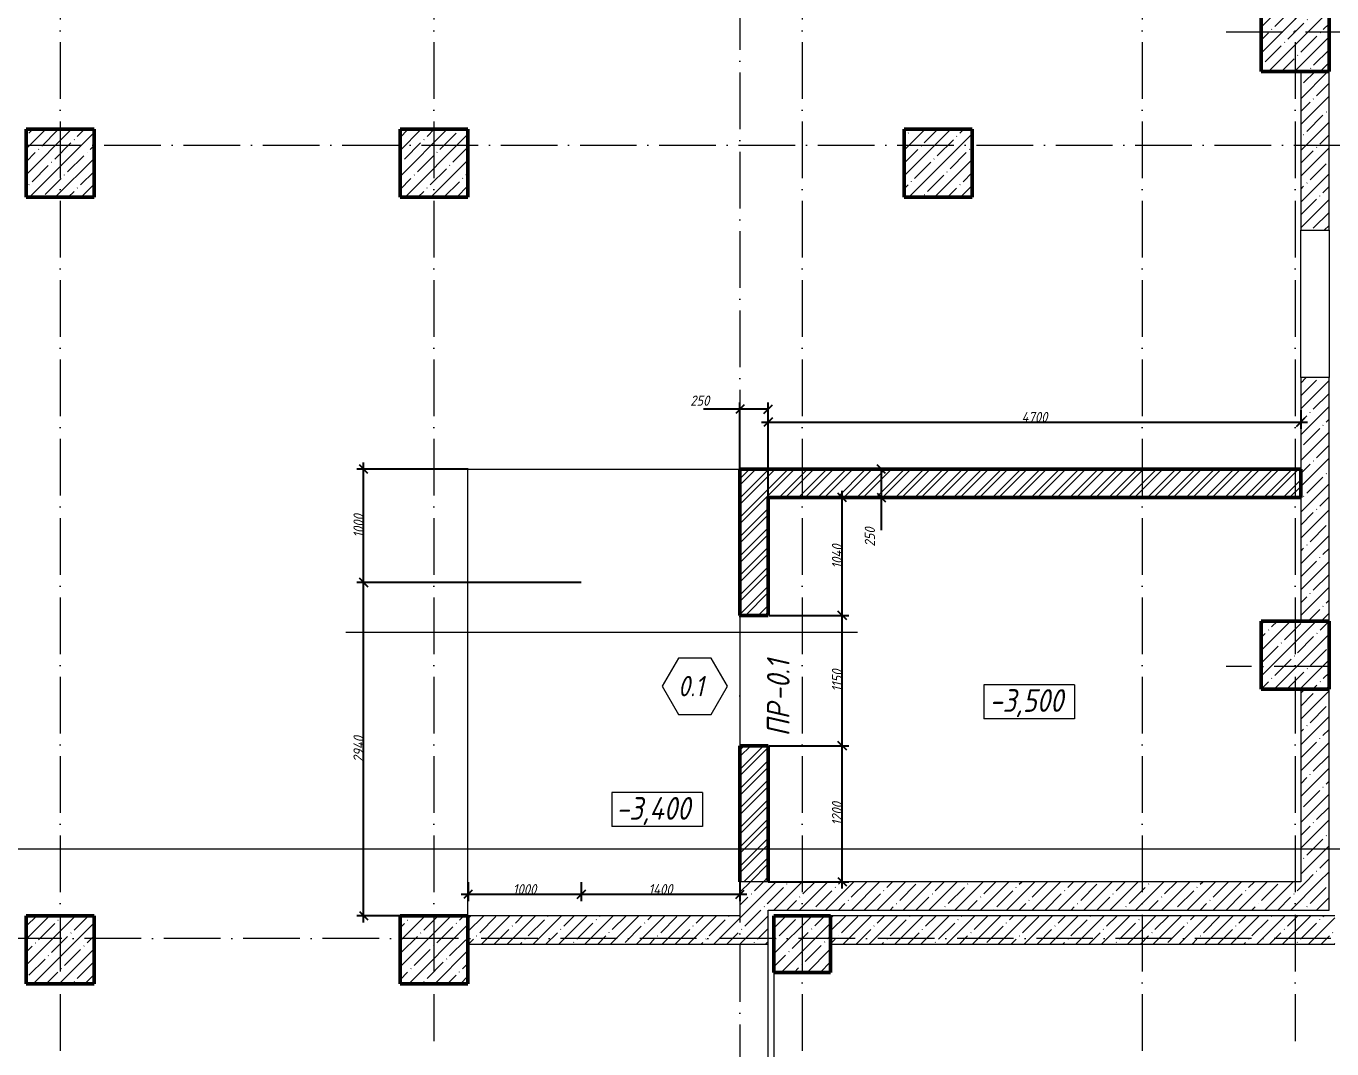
# Model space of a CAD drawing. Header units: millimetres. Extents: x -12989 to 629078, y -109036 to 555275.
# Drawn here: x 552289 to 563814, y 494734 to 503759 of the extents above; entities that cross this region are included whole.
import ezdxf

# ---------------------------------------------------------------- set-up
doc = ezdxf.new("R2010")
doc.units = ezdxf.units.MM
doc.linetypes.add('50_200_ШТРИХ_1Т_ш5_п1_п1_', pattern=[700, 500, -100, 0, -100])
for name, color, linetype, lineweight in [('A-____-____-DIMS', 7, 'Continuous', 9), ('A-DETL-GENF-OTLN-2', 7, 'Continuous', 5), ('A-DOOR-____-IDEN', 7, 'Continuous', 9), ('A-FLOR-____-OTLN', 7, 'Continuous', 9), ('A-GENM-____-IDEN', 7, 'Continuous', 9), ('A-GENM-____-OTLN', 7, 'Continuous', 9), ('A-WALL-____-MCUT-1', 7, 'Continuous', 9), ('A-WALL-____-MCUT-2', 7, 'Continuous', 50), ('A-WALL-____-OTLN', 7, 'Continuous', 9), ('A-WALL-____-PATT-1', 7, 'Continuous', 9), ('G-____-____-DIMS', 7, 'Continuous', 9), ('S-COLS-____-MCUT', 7, 'Continuous', 50), ('S-COLS-____-OTLN', 7, 'Continuous', 9), ('S-GRID-____-OTLN-1', 7, '50_200_ШТРИХ_1Т_ш5_п1_п1_', 9)]:
    doc.layers.add(name, color=color, linetype=linetype, lineweight=lineweight)
for name, color, linetype, lineweight, true_color in [('A-DETL-GENF-OTLN-3', 9, 'Continuous', 9, 0x808080), ('A-WALL-____-PATT-2', 7, 'Continuous', 9, 0x787878), ('G-____-____-SYMB-1', 9, 'Continuous', 9, 0x808080)]:
    doc.layers.add(name, color=color, linetype=linetype, lineweight=lineweight, true_color=true_color)
doc.styles.add('ISOCPEUR_I_2', font='isocpeui.ttf', dxfattribs={"width": 0.85, "height": 2.3})
doc.styles.add('ISOCPEUR_I_4', font='isocpeui.ttf', dxfattribs={"width": 0.85, "height": 2})
doc.styles.add('ISOCPEUR_I_7', font='isocpeui.ttf', dxfattribs={"width": 0.9, "height": 90})
doc.dimstyles.new('ISO-1_8_0_9К_СРЕДНИЙ_Кладочные', dxfattribs={"dimscale": 304.8, "dimtxt": 89.638306, "dimasz": 0.246063, "dimexe": 0.19685, "dimexo": 0, "dimgap": 0, "dimtad": 1, "dimdec": 3, "dimrnd": 0.001, "dimdsep": 46, "dimtxsty": 'ISOCPEUR_I_7', "dimblk1": 'OBLIQUE', "dimblk2": 'OBLIQUE', "dimsah": 1, "dimcen": 0.09, "dimdle": 0.19685, "dimazin": 0, "dimtfac": 1, "dimtdec": 4, "dimtix": 1, "dimtmove": 2, "dimatfit": 3, "dimfxl": 1, "dimtvp": 1, "dimtolj": 1, "dimtzin": 0, "dimarcsym": 2})
doc.dimstyles.new('ISO-1_8_0_9К_СРЕДНИЙ_Кладочные_1', dxfattribs={"dimscale": 304.8, "dimtxt": 89.638306, "dimasz": 0.246063, "dimexe": 0.19685, "dimexo": 0, "dimgap": 0, "dimtad": 1, "dimdec": 3, "dimrnd": 0.001, "dimdsep": 46, "dimtxsty": 'ISOCPEUR_I_7', "dimblk1": 'OBLIQUE', "dimblk2": 'OBLIQUE', "dimsah": 1, "dimcen": 0.09, "dimdle": 0.19685, "dimazin": 0, "dimtfac": 1, "dimtdec": 4, "dimtix": 1, "dimtmove": 0, "dimatfit": 3, "dimfxl": 1, "dimtvp": 1, "dimtolj": 1, "dimtzin": 0, "dimarcsym": 2})
pattern_1 = [(45, (513638.8, 428127.92), (-114.04925, 114.04925), []), (45, (513752.85, 428127.92), (-114.04925, 114.04925), [201.612, -40.322, 3.353, -36.97])]
pattern_2 = [(45, (513638.8, 428127.92), (-85.53659, 85.53659), []), (45, (513695.83, 428127.92), (-85.53659, 85.53659), [])]

# ---------------------------------------------------------------- blocks, each defined once
blk = doc.blocks.new('BSC_Колонна _Прямоугольная - 600х600-V77-АР1_Кладочный план подвала в осях 1-64_Ю-ЯЯ')
at = {"layer": 'S-COLS-____-OTLN'}
h = blk.add_hatch(dxfattribs=at)
h.set_pattern_fill('FP_92', color=256, style=0, pattern_type=2)
h.set_pattern_definition([(45, (-38950, -74421.04), (-114.04925, 114.04925), []), (45, (-38835.95, -74421.04), (-114.04925, 114.04925), [201.613, -40.323, 3.353, -36.97])])
h.paths.add_polyline_path([(-300, -300), (300, -300), (300, 300), (-300, 300)], flags=0)
at = {"layer": 'S-COLS-____-MCUT'}
for p, q in [((300, 300), (-300, 300)), ((-300, 300), (-300, -300)), ((300, -300), (300, 300)), ((-300, -300), (300, -300))]:
    blk.add_line(p, q, dxfattribs=at)
blk = doc.blocks.new('BSC_Колонна _Прямоугольная - 600х600-V78-АР1_Кладочный план подвала в осях 1-64_Ю-ЯЯ')
at = {"layer": 'S-COLS-____-OTLN'}
h = blk.add_hatch(dxfattribs=at)
h.set_pattern_fill('FP_93', color=256, style=0, pattern_type=2)
h.set_pattern_definition([(45, (-42250, -74421.04), (-114.04925, 114.04925), []), (45, (-42135.95, -74421.04), (-114.04925, 114.04925), [201.613, -40.323, 3.353, -36.97])])
h.paths.add_polyline_path([(-300, -300), (300, -300), (300, 300), (-300, 300)], flags=0)
at = {"layer": 'S-COLS-____-MCUT'}
for p, q in [((300, 300), (-300, 300)), ((-300, 300), (-300, -300)), ((300, -300), (300, 300)), ((-300, -300), (300, -300))]:
    blk.add_line(p, q, dxfattribs=at)
blk = doc.blocks.new('BSC_Колонна _Прямоугольная - 600х600-V79-АР1_Кладочный план подвала в осях 1-64_Ю-ЯЯ')
at = {"layer": 'S-COLS-____-OTLN'}
h = blk.add_hatch(dxfattribs=at)
h.set_pattern_fill('FP_94', color=256, style=0, pattern_type=2)
h.set_pattern_definition([(45, (-46700, -74421.04), (-114.04925, 114.04925), []), (45, (-46585.95, -74421.04), (-114.04925, 114.04925), [201.613, -40.323, 3.353, -36.97])])
h.paths.add_polyline_path([(-300, -300), (300, -300), (300, 300), (-300, 300)], flags=0)
at = {"layer": 'S-COLS-____-MCUT'}
for p, q in [((300, 300), (-300, 300)), ((-300, 300), (-300, -300)), ((300, -300), (300, 300)), ((-300, -300), (300, -300))]:
    blk.add_line(p, q, dxfattribs=at)
blk = doc.blocks.new('BSC_Колонна _Прямоугольная - 600х600-V84-АР1_Кладочный план подвала в осях 1-64_Ю-ЯЯ')
at = {"layer": 'S-COLS-____-OTLN'}
h = blk.add_hatch(dxfattribs=at)
h.set_pattern_fill('FP_99', color=256, style=0, pattern_type=2)
h.set_pattern_definition([(45, (-38950, -67481.04), (-114.04925, 114.04925), []), (45, (-38835.95, -67481.04), (-114.04925, 114.04925), [201.613, -40.323, 3.353, -36.97])])
h.paths.add_polyline_path([(-300, -300), (300, -300), (300, 300), (-300, 300)], flags=0)
at = {"layer": 'S-COLS-____-MCUT'}
for p, q in [((300, 300), (-300, 300)), ((-300, 300), (-300, -300)), ((300, -300), (300, 300)), ((-300, -300), (300, -300))]:
    blk.add_line(p, q, dxfattribs=at)
blk = doc.blocks.new('BSC_Колонна _Прямоугольная - 600х600-V93-АР1_Кладочный план подвала в осях 1-64_Ю-ЯЯ')
at = {"layer": 'S-COLS-____-OTLN'}
h = blk.add_hatch(dxfattribs=at)
h.set_pattern_fill('FP_109', color=256, style=0, pattern_type=2)
h.set_pattern_definition([(45, (-49850, -75531.04), (-114.04925, 114.04925), []), (45, (-49735.95, -75531.04), (-114.04925, 114.04925), [201.613, -40.323, 3.353, -36.97])])
h.paths.add_polyline_path([(-300, -300), (300, -300), (300, 300), (-300, 300)], flags=0)
at = {"layer": 'S-COLS-____-MCUT'}
for p, q in [((300, 300), (-300, 300)), ((-300, 300), (-300, -300)), ((300, -300), (300, 300)), ((-300, -300), (300, -300))]:
    blk.add_line(p, q, dxfattribs=at)
blk = doc.blocks.new('BSC_Колонна _Прямоугольная - 600х600-V94-АР1_Кладочный план подвала в осях 1-64_Ю-ЯЯ')
at = {"layer": 'S-COLS-____-OTLN'}
h = blk.add_hatch(dxfattribs=at)
h.set_pattern_fill('FP_110', color=256, style=0, pattern_type=2)
h.set_pattern_definition([(45, (-49850, -70081.04), (-114.04925, 114.04925), []), (45, (-49735.95, -70081.04), (-114.04925, 114.04925), [201.613, -40.323, 3.353, -36.97])])
h.paths.add_polyline_path([(-300, -300), (300, -300), (300, 300), (-300, 300), (-300, 59)], flags=0)
at = {"layer": 'S-COLS-____-MCUT'}
for p, q in [((300, 300), (-300, 300)), ((-300, 300), (-300, -300)), ((300, -300), (300, 300)), ((-300, -300), (300, -300))]:
    blk.add_line(p, q, dxfattribs=at)
blk = doc.blocks.new('BSC_Колонна _Прямоугольная - 600х600-V95-АР1_Кладочный план подвала в осях 1-64_Ю-ЯЯ')
at = {"layer": 'S-COLS-____-OTLN'}
h = blk.add_hatch(dxfattribs=at)
h.set_pattern_fill('FP_111', color=256, style=0, pattern_type=2)
h.set_pattern_definition([(45, (-42250, -67481.04), (-114.04925, 114.04925), []), (45, (-42135.95, -67481.04), (-114.04925, 114.04925), [201.613, -40.323, 3.353, -36.97])])
h.paths.add_polyline_path([(-300, -300), (300, -300), (300, 300), (-300, 300)], flags=0)
at = {"layer": 'S-COLS-____-MCUT'}
for p, q in [((300, 300), (-300, 300)), ((-300, 300), (-300, -300)), ((300, -300), (300, 300)), ((-300, -300), (300, -300))]:
    blk.add_line(p, q, dxfattribs=at)
blk = doc.blocks.new('BSC_Колонна _Прямоугольная - 500х500-V175-АР1_Кладочный план подвала в осях 1-64_Ю-ЯЯ')
at = {"layer": 'S-COLS-____-OTLN'}
h = blk.add_hatch(dxfattribs=at)
h.set_pattern_fill('FP_194', color=256, style=0, pattern_type=2)
h.set_pattern_definition([(45, (-45500, -67531.04), (-114.04925, 114.04925), []), (45, (-45385.95, -67531.04), (-114.04925, 114.04925), [201.613, -40.323, 3.353, -36.97])])
h.paths.add_polyline_path([(-250, -250), (250, -250), (250, 250), (-250, 250)], flags=0)
at = {"layer": 'S-COLS-____-MCUT'}
for p, q in [((250, 250), (-250, 250)), ((-250, 250), (-250, -250)), ((250, -250), (250, 250)), ((-250, -250), (250, -250))]:
    blk.add_line(p, q, dxfattribs=at)
blk = doc.blocks.new('АР_Перемычка - АР_Перемычка-27691242-АР1_Кладочный план подвала в осях 1-64_Ю-ЯЯ')
at = {"layer": 'A-GENM-____-OTLN'}
blk.add_line((-250, -125), (-243, -125), dxfattribs=at)
blk = doc.blocks.new('DET_L_Имитация разреза_ISO2-5 - Низ-27490007-АР1_Кладочный план подвала в осях 1-64_Ю-ЯЯ')
at = {"layer": 'A-DETL-GENF-OTLN-3'}
blk.add_line((143, 0), (4657, 0), dxfattribs=at)
blk = doc.blocks.new('Высотные отметки - 9_5х3_5_h_-17668430-АР1_Кладочный план подвала в осях 1-64_Ю-ЯЯ')
at = {"layer": 'G-____-____-DIMS'}
for p, q in [((-4, 3), (-4, 0)), ((4, 3), (-4, 3)), ((4, 3), (4, 0)), ((4, 0), (-4, 0))]:
    blk.add_line(p, q, dxfattribs=at)
blk = doc.blocks.new('_Oblique')
at = {"color": 0, "linetype": 'ByBlock', "lineweight": -2}
blk.add_line((-0.5, -0.5), (0.5, 0.5), dxfattribs=at)
blk = doc.blocks.new('*D6636')
at = {"layer": 'A-____-____-DIMS', "color": 0, "lineweight": -2, "transparency": 16777216}
for p, q in [((557189, 498849), (555208, 498849)), ((555268, 495849), (555268, 498909)), ((556189, 495909), (555208, 495909))]:
    blk.add_line(p, q, dxfattribs=at)
at = {"layer": 'Defpoints', "color": 0, "transparency": 16777216}
for p in [(555268, 498849), (557189, 498849), (556189, 495909)]:
    blk.add_point(p, dxfattribs=at)
at = {"layer": 'A-____-____-DIMS', "color": 0, "lineweight": -2, "transparency": 16777216, "xscale": 75, "yscale": 75, "zscale": 75}
for p, rotation in [((555268, 498849), 90), ((555268, 495909), 270)]:
    blk.add_blockref('_Oblique', p, dxfattribs=dict(at, rotation=rotation))
at = {"layer": 'A-____-____-DIMS', "color": 0, "transparency": 16777216, "insert": (555223, 497379), "char_height": 90, "width": 562.65, "attachment_point": 5, "rotation": 90, "style": 'ISOCPEUR_I_7'}
blk.add_mtext('\\A1;2940', dxfattribs=at)
blk = doc.blocks.new('*D6637')
at = {"layer": 'A-____-____-DIMS', "color": 0, "lineweight": -2, "transparency": 16777216}
for p, q in [((556189, 499849), (555208, 499849)), ((555268, 498789), (555268, 499909)), ((557189, 498849), (555208, 498849))]:
    blk.add_line(p, q, dxfattribs=at)
at = {"layer": 'Defpoints', "color": 0, "transparency": 16777216}
for p in [(555268, 499849), (556189, 499849), (557189, 498849)]:
    blk.add_point(p, dxfattribs=at)
at = {"layer": 'A-____-____-DIMS', "color": 0, "lineweight": -2, "transparency": 16777216, "xscale": 75, "yscale": 75, "zscale": 75}
for p, rotation in [((555268, 499849), 90), ((555268, 498849), 270)]:
    blk.add_blockref('_Oblique', p, dxfattribs=dict(at, rotation=rotation))
at = {"layer": 'A-____-____-DIMS', "color": 0, "transparency": 16777216, "insert": (555223, 499349), "char_height": 90, "width": 504.73, "attachment_point": 5, "rotation": 90, "style": 'ISOCPEUR_I_7'}
blk.add_mtext('\\A1;1000', dxfattribs=at)
blk = doc.blocks.new('*D6638')
at = {"layer": 'A-____-____-DIMS', "color": 0, "lineweight": -2, "transparency": 16777216}
for p, q in [((556189, 496204), (556189, 496038)), ((557189, 496204), (557189, 496038)), ((556129, 496098), (557249, 496098))]:
    blk.add_line(p, q, dxfattribs=at)
at = {"layer": 'Defpoints', "color": 0, "transparency": 16777216}
for p in [(556189, 496204), (557189, 496204), (557189, 496098)]:
    blk.add_point(p, dxfattribs=at)
at = {"layer": 'A-____-____-DIMS', "color": 0, "lineweight": -2, "transparency": 16777216, "xscale": 75, "yscale": 75, "zscale": 75, "rotation": 180}
blk.add_blockref('_Oblique', (556189, 496098), dxfattribs=at)
at = {"layer": 'A-____-____-DIMS', "color": 0, "lineweight": -2, "transparency": 16777216, "xscale": 75, "yscale": 75, "zscale": 75}
blk.add_blockref('_Oblique', (557189, 496098), dxfattribs=at)
at = {"layer": 'A-____-____-DIMS', "color": 0, "transparency": 16777216, "insert": (556689, 496143), "char_height": 90, "width": 504.73, "attachment_point": 5, "style": 'ISOCPEUR_I_7'}
blk.add_mtext('\\A1;1000', dxfattribs=at)
blk = doc.blocks.new('*D6639')
at = {"layer": 'A-____-____-DIMS', "color": 0, "lineweight": -2, "transparency": 16777216}
for p, q in [((557189, 496204), (557189, 496038)), ((558589, 496204), (558589, 496038)), ((557129, 496098), (558649, 496098))]:
    blk.add_line(p, q, dxfattribs=at)
at = {"layer": 'Defpoints', "color": 0, "transparency": 16777216}
for p in [(557189, 496204), (558589, 496204), (558589, 496098)]:
    blk.add_point(p, dxfattribs=at)
at = {"layer": 'A-____-____-DIMS', "color": 0, "lineweight": -2, "transparency": 16777216, "xscale": 75, "yscale": 75, "zscale": 75, "rotation": 180}
blk.add_blockref('_Oblique', (557189, 496098), dxfattribs=at)
at = {"layer": 'A-____-____-DIMS', "color": 0, "lineweight": -2, "transparency": 16777216, "xscale": 75, "yscale": 75, "zscale": 75}
blk.add_blockref('_Oblique', (558589, 496098), dxfattribs=at)
at = {"layer": 'A-____-____-DIMS', "color": 0, "transparency": 16777216, "insert": (557889, 496143), "char_height": 90, "width": 521.28, "attachment_point": 5, "style": 'ISOCPEUR_I_7'}
blk.add_mtext('\\A1;1400', dxfattribs=at)
blk = doc.blocks.new('Марка проема - марка проема-27336095-АР1_Кладочный план подвала в осях 1-64_Ю-ЯЯ')
at = {"layer": 'A-DOOR-____-IDEN'}
for p, q in [((-1.44, 0.16), (-2.88, -2.33)), ((1.44, 0.16), (-1.44, 0.16)), ((2.88, -2.33), (1.44, 0.16)), ((-2.88, -2.33), (-1.44, -4.82)), ((1.44, -4.82), (2.88, -2.33)), ((-1.44, -4.82), (1.44, -4.82))]:
    blk.add_line(p, q, dxfattribs=at)
blk = doc.blocks.new('*D6681')
at = {"layer": 'A-____-____-DIMS', "color": 0, "lineweight": -2, "transparency": 16777216}
for p, q in [((558589, 499849), (558589, 500439)), ((558839, 499599), (558839, 500439)), ((558589, 500379), (558269, 500379)), ((558839, 500379), (558529, 500379))]:
    blk.add_line(p, q, dxfattribs=at)
at = {"layer": 'Defpoints', "color": 0, "transparency": 16777216}
for p in [(558839, 500379), (558589, 499849), (558839, 499599)]:
    blk.add_point(p, dxfattribs=at)
at = {"layer": 'A-____-____-DIMS', "color": 0, "lineweight": -2, "transparency": 16777216, "xscale": 75, "yscale": 75, "zscale": 75, "rotation": 180}
blk.add_blockref('_Oblique', (558589, 500379), dxfattribs=at)
at = {"layer": 'A-____-____-DIMS', "color": 0, "lineweight": -2, "transparency": 16777216, "xscale": 75, "yscale": 75, "zscale": 75}
blk.add_blockref('_Oblique', (558839, 500379), dxfattribs=at)
at = {"layer": 'A-____-____-DIMS', "color": 0, "transparency": 16777216, "insert": (558150, 500499), "char_height": 90, "width": 409.58, "attachment_point": 1, "line_spacing_factor": 1.149209, "style": 'ISOCPEUR_I_7'}
blk.add_mtext('\\A1;250', dxfattribs=at)
blk = doc.blocks.new('*D6682')
at = {"layer": 'A-____-____-DIMS', "color": 0, "lineweight": -2, "transparency": 16777216}
for p, q in [((558839, 499599), (558839, 500324)), ((563539, 500370), (563539, 500204)), ((558779, 500264), (563599, 500264))]:
    blk.add_line(p, q, dxfattribs=at)
at = {"layer": 'Defpoints', "color": 0, "transparency": 16777216}
for p in [(563539, 500370), (563539, 500264), (558839, 499599)]:
    blk.add_point(p, dxfattribs=at)
at = {"layer": 'A-____-____-DIMS', "color": 0, "lineweight": -2, "transparency": 16777216, "xscale": 75, "yscale": 75, "zscale": 75, "rotation": 180}
blk.add_blockref('_Oblique', (558839, 500264), dxfattribs=at)
at = {"layer": 'A-____-____-DIMS', "color": 0, "lineweight": -2, "transparency": 16777216, "xscale": 75, "yscale": 75, "zscale": 75}
blk.add_blockref('_Oblique', (563539, 500264), dxfattribs=at)
at = {"layer": 'A-____-____-DIMS', "color": 0, "transparency": 16777216, "insert": (561189, 500309), "char_height": 90, "width": 562.65, "attachment_point": 5, "style": 'ISOCPEUR_I_7'}
blk.add_mtext('\\A1;4700', dxfattribs=at)
blk = doc.blocks.new('*D6683')
at = {"layer": 'A-____-____-DIMS', "color": 0, "lineweight": -2, "transparency": 16777216}
for p, q in [((559491, 496149), (559491, 497469)), ((558845, 497409), (559551, 497409)), ((558839, 496209), (559551, 496209))]:
    blk.add_line(p, q, dxfattribs=at)
at = {"layer": 'Defpoints', "color": 0, "transparency": 16777216}
for p in [(558845, 497409), (559491, 497409), (558839, 496209)]:
    blk.add_point(p, dxfattribs=at)
at = {"layer": 'A-____-____-DIMS', "color": 0, "lineweight": -2, "transparency": 16777216, "xscale": 75, "yscale": 75, "zscale": 75}
for p, rotation in [((559491, 497409), 90), ((559491, 496209), 270)]:
    blk.add_blockref('_Oblique', p, dxfattribs=dict(at, rotation=rotation))
at = {"layer": 'A-____-____-DIMS', "color": 0, "transparency": 16777216, "insert": (559446, 496809), "char_height": 90, "width": 504.73, "attachment_point": 5, "rotation": 90, "style": 'ISOCPEUR_I_7'}
blk.add_mtext('\\A1;1200', dxfattribs=at)
blk = doc.blocks.new('*D6684')
at = {"layer": 'A-____-____-DIMS', "color": 0, "lineweight": -2, "transparency": 16777216}
for p, q in [((559491, 497349), (559491, 498619)), ((558847, 498559), (559551, 498559)), ((558845, 497409), (559551, 497409))]:
    blk.add_line(p, q, dxfattribs=at)
at = {"layer": 'Defpoints', "color": 0, "transparency": 16777216}
for p in [(558847, 498559), (559491, 498559), (558845, 497409)]:
    blk.add_point(p, dxfattribs=at)
at = {"layer": 'A-____-____-DIMS', "color": 0, "lineweight": -2, "transparency": 16777216, "xscale": 75, "yscale": 75, "zscale": 75}
for p, rotation in [((559491, 498559), 90), ((559491, 497409), 270)]:
    blk.add_blockref('_Oblique', p, dxfattribs=dict(at, rotation=rotation))
at = {"layer": 'A-____-____-DIMS', "color": 0, "transparency": 16777216, "insert": (559446, 497984), "char_height": 90, "width": 463.36, "attachment_point": 5, "rotation": 90, "style": 'ISOCPEUR_I_7'}
blk.add_mtext('\\A1;1150', dxfattribs=at)
blk = doc.blocks.new('*D6685')
at = {"layer": 'A-____-____-DIMS', "color": 0, "lineweight": -2, "transparency": 16777216}
for p, q in [((559491, 498499), (559491, 499659)), ((559385, 499599), (559551, 499599)), ((558847, 498559), (559551, 498559))]:
    blk.add_line(p, q, dxfattribs=at)
at = {"layer": 'Defpoints', "color": 0, "transparency": 16777216}
for p in [(559385, 499599), (559491, 499599), (558847, 498559)]:
    blk.add_point(p, dxfattribs=at)
at = {"layer": 'A-____-____-DIMS', "color": 0, "lineweight": -2, "transparency": 16777216, "xscale": 75, "yscale": 75, "zscale": 75}
for p, rotation in [((559491, 499599), 90), ((559491, 498559), 270)]:
    blk.add_blockref('_Oblique', p, dxfattribs=dict(at, rotation=rotation))
at = {"layer": 'A-____-____-DIMS', "color": 0, "transparency": 16777216, "insert": (559446, 499079), "char_height": 90, "width": 521.28, "attachment_point": 5, "rotation": 90, "style": 'ISOCPEUR_I_7'}
blk.add_mtext('\\A1;1040', dxfattribs=at)
blk = doc.blocks.new('*D6686')
at = {"layer": 'A-____-____-DIMS', "color": 0, "lineweight": -2, "transparency": 16777216}
for p, q in [((559385, 499849), (559897, 499849)), ((559837, 499849), (559837, 499539)), ((559385, 499599), (559897, 499599)), ((559837, 499599), (559837, 499311))]:
    blk.add_line(p, q, dxfattribs=at)
at = {"layer": 'Defpoints', "color": 0, "transparency": 16777216}
for p in [(559385, 499849), (559837, 499849), (559385, 499599)]:
    blk.add_point(p, dxfattribs=at)
at = {"layer": 'A-____-____-DIMS', "color": 0, "lineweight": -2, "transparency": 16777216, "xscale": 75, "yscale": 75, "zscale": 75}
for p, rotation in [((559837, 499849), 90), ((559837, 499599), 270)]:
    blk.add_blockref('_Oblique', p, dxfattribs=dict(at, rotation=rotation))
at = {"layer": 'A-____-____-DIMS', "color": 0, "transparency": 16777216, "insert": (559691, 499166), "char_height": 90, "width": 409.58, "attachment_point": 1, "rotation": 90, "line_spacing_factor": 1.149209, "style": 'ISOCPEUR_I_7'}
blk.add_mtext('\\A1;250', dxfattribs=at)

msp = doc.modelspace()

# ---------------------------------------------------------------- hatches: boundary and pattern name
at = {"layer": 'A-WALL-____-PATT-1'}
h = msp.add_hatch(dxfattribs=at)
h.set_pattern_fill('FP_1', color=256, style=0, pattern_type=2)
h.set_pattern_definition(pattern_1)
h.paths.add_polyline_path([(563788.8036, 498508.9591), (563788.8036, 500658.3435), (563538.8036, 500658.3435), (563538.8036, 498508.9591), (563788.7631, 498508.9591)], flags=0)
h.paths.add_polyline_path([(563788.8036, 501958.3435), (563788.8036, 503358.9591), (563538.8036, 503358.9591), (563538.8036, 501958.3435)], flags=0)
h = msp.add_hatch(dxfattribs=at)
h.set_pattern_fill('FP_1', color=256, style=0, pattern_type=2)
h.set_pattern_definition(pattern_1)
h.paths.add_polyline_path([(563538.8036, 496208.9591), (563788.8036, 496208.9591), (563788.8036, 497908.6117), (563538.8036, 497908.6117)], flags=0)
h = msp.add_hatch(dxfattribs=at)
h.set_pattern_fill('FP_1', color=256, style=0, pattern_type=2)
h.set_pattern_definition(pattern_1)
h.paths.add_polyline_path([(558838.8036, 495908.9591), (558838.8036, 496208.9591), (558588.8036, 496208.9591), (558588.8036, 495908.9591)], flags=0)
h = msp.add_hatch(dxfattribs=at)
h.set_pattern_fill('FP_1', color=256, style=0, pattern_type=2)
h.set_pattern_definition(pattern_1)
h.paths.add_polyline_path([(563788.8036, 495958.9591), (563788.8036, 496208.9591), (558838.8036, 496208.9591), (558838.8036, 495958.9591), (563113.7883, 495958.9591)], flags=0)
h = msp.add_hatch(dxfattribs=at)
h.set_pattern_fill('FP_1', color=256, style=0, pattern_type=2)
h.set_pattern_definition(pattern_1)
h.paths.add_polyline_path([(558838.8036, 495658.9591), (558838.8036, 495908.9591), (556188.8036, 495908.9591), (556188.8036, 495658.9591)], flags=0)
h = msp.add_hatch(dxfattribs=at)
h.set_pattern_fill('FP_1', color=256, style=0, pattern_type=2)
h.set_pattern_definition(pattern_1)
h.paths.add_polyline_path([(559388.8036, 495658.9591), (563838.8036, 495658.9591), (563838.8036, 495908.9591), (559388.8036, 495908.9591)], flags=0)
at = {"layer": 'A-WALL-____-PATT-2'}
h = msp.add_hatch(dxfattribs=at)
h.set_pattern_fill('FP_53', color=256, style=0, pattern_type=2)
h.set_pattern_definition(pattern_2)
h.paths.add_polyline_path([(558838.8036, 496208.9591), (558838.8036, 497408.9591), (558588.8036, 497408.9591), (558588.8036, 496208.9591)], flags=0)
h.paths.add_polyline_path([(558838.8036, 498558.9591), (558838.8036, 499848.9591), (558588.8036, 499848.9591), (558588.8036, 498558.9591)], flags=0)
h = msp.add_hatch(dxfattribs=at)
h.set_pattern_fill('FP_53', color=256, style=0, pattern_type=2)
h.set_pattern_definition(pattern_2)
h.paths.add_polyline_path([(558838.8036, 499598.9591), (563538.8036, 499598.9591), (563538.8036, 499848.9591), (558838.8036, 499848.9591)], flags=0)

# ---------------------------------------------------------------- linework, layer by layer
at = {"layer": 'A-FLOR-____-OTLN'}
for p, q in [((556188.8036, 495908.9591), (556188.8036, 499848.9591)), ((556188.8036, 499848.9591), (558588.8036, 499848.9591)), ((558588.8036, 498558.9591), (558588.8036, 497408.9591)), ((558838.8036, 491308.9591), (558838.8036, 495658.9591)), ((558888.8036, 495408.9591), (558888.8036, 491308.9591))]:
    msp.add_line(p, q, dxfattribs=at)
at = {"layer": 'A-WALL-____-MCUT-1'}
for p, q in [((563538.8036, 503358.9591), (563538.8036, 501958.3435)), ((563788.8036, 501958.3435), (563788.8036, 503358.9591)), ((563538.8036, 501958.3435), (563788.8036, 501958.3435)), ((563538.8036, 500658.3435), (563538.8036, 498508.9591)), ((563788.8036, 500658.3435), (563538.8036, 500658.3435)), ((563788.8036, 498508.9591), (563788.8036, 500658.3435)), ((563538.8036, 497908.6117), (563538.8036, 496208.9591)), ((563788.8036, 497908.6117), (563538.8036, 497908.6117)), ((563788.8036, 495958.9591), (563788.8036, 497908.6117)), ((563538.8036, 496208.9591), (558588.8036, 496208.9591)), ((558588.8036, 496208.9591), (558588.8036, 495908.9591)), ((558838.8036, 495658.9591), (558838.8036, 495958.9591)), ((558838.8036, 495958.9591), (563788.8036, 495958.9591)), ((558588.8036, 495908.9591), (556188.8036, 495908.9591)), ((563838.8036, 495908.9591), (559388.8036, 495908.9591)), ((556188.8036, 495658.9591), (558838.8036, 495658.9591)), ((559388.8036, 495658.9591), (563838.8036, 495658.9591))]:
    msp.add_line(p, q, dxfattribs=at)
at = {"layer": 'A-WALL-____-MCUT-2'}
for p, q in [((558588.8036, 499848.9591), (558588.8036, 498558.9591)), ((563538.8036, 499848.9591), (558588.8036, 499848.9591)), ((563538.8036, 499598.9591), (563538.8036, 499848.9591)), ((558838.8036, 498558.9591), (558838.8036, 499598.9591)), ((558838.8036, 499598.9591), (563538.8036, 499598.9591)), ((558588.8036, 498558.9591), (558838.8036, 498558.9591)), ((558838.8036, 497408.9591), (558588.8036, 497408.9591)), ((558588.8036, 497408.9591), (558588.8036, 496208.9591)), ((558838.8036, 496208.9591), (558838.8036, 497408.9591))]:
    msp.add_line(p, q, dxfattribs=at)
at = {"layer": 'A-WALL-____-OTLN'}
for p, q in [((563538.8036, 500658.3435), (563538.8036, 501958.3435)), ((563788.8036, 501958.3435), (563788.8036, 500658.3435))]:
    msp.add_line(p, q, dxfattribs=at)
at = {"layer": 'G-____-____-SYMB-1'}
msp.add_line((508703.2302, 496498.9591), (618010.2148, 496498.9591), dxfattribs=at)
at = {"layer": 'S-GRID-____-OTLN-1'}
for p, q in [((552588.8036, 519020.7686), (552588.8036, 481019.505)), ((555888.8036, 519020.7686), (555888.8036, 494803.4009)), ((559138.8036, 519020.7686), (559138.8036, 481019.505)), ((562138.8036, 519020.7686), (562138.8036, 481019.505)), ((563488.8036, 519020.7686), (563488.8036, 494803.4009)), ((558588.8036, 518751.3339), (558588.8036, 481157.6961)), ((562880.8213, 503708.9591), (617713.2102, 503708.9591)), ((548076.2496, 502708.9591), (617713.2102, 502708.9591)), ((617713.2102, 498108.9591), (562880.8213, 498108.9591)), ((617713.2102, 495708.9591), (508970.0334, 495708.9591))]:
    msp.add_line(p, q, dxfattribs=at)

# ---------------------------------------------------------------- block references
at = {"layer": 'A-DETL-GENF-OTLN-2', "rotation": 180}
msp.add_blockref('DET_L_Имитация разреза_ISO2-5 - Низ-27490007-АР1_Кладочный план подвала в осях 1-64_Ю-ЯЯ', (559768.8706, 498408.9591), dxfattribs=at)
at = {"layer": 'A-DOOR-____-IDEN', "xscale": 99.99999999999993, "yscale": 99.99999999999993, "zscale": 99.99999999999993}
msp.add_blockref('Марка проема - марка проема-27336095-АР1_Кладочный план подвала в осях 1-64_Ю-ЯЯ', (558191.3544, 498166.5021), dxfattribs=at)
at = {"layer": 'A-GENM-____-OTLN', "rotation": 90}
msp.add_blockref('АР_Перемычка - АР_Перемычка-27691242-АР1_Кладочный план подвала в осях 1-64_Ю-ЯЯ', (558713.8036, 497408.9591), dxfattribs=at)
at = {"layer": 'G-____-____-DIMS', "xscale": 99.99999999999993, "yscale": 99.99999999999993, "zscale": 99.99999999999993}
for p in [(561142.7695, 497646.7509), (557857.4855, 496694.8952)]:
    msp.add_blockref('Высотные отметки - 9_5х3_5_h_-17668430-АР1_Кладочный план подвала в осях 1-64_Ю-ЯЯ', p, dxfattribs=at)
at = {"layer": 'S-COLS-____-OTLN'}
for name, p in [('BSC_Колонна _Прямоугольная - 600х600-V93-АР1_Кладочный план подвала в осях 1-64_Ю-ЯЯ', (563488.8036, 503658.9591)), ('BSC_Колонна _Прямоугольная - 600х600-V77-АР1_Кладочный план подвала в осях 1-64_Ю-ЯЯ', (552588.8036, 502548.9591)), ('BSC_Колонна _Прямоугольная - 600х600-V78-АР1_Кладочный план подвала в осях 1-64_Ю-ЯЯ', (555888.8036, 502548.9591)), ('BSC_Колонна _Прямоугольная - 600х600-V79-АР1_Кладочный план подвала в осях 1-64_Ю-ЯЯ', (560338.8036, 502548.9591)), ('BSC_Колонна _Прямоугольная - 600х600-V94-АР1_Кладочный план подвала в осях 1-64_Ю-ЯЯ', (563488.8036, 498208.9591)), ('BSC_Колонна _Прямоугольная - 600х600-V84-АР1_Кладочный план подвала в осях 1-64_Ю-ЯЯ', (552588.8036, 495608.9591)), ('BSC_Колонна _Прямоугольная - 600х600-V95-АР1_Кладочный план подвала в осях 1-64_Ю-ЯЯ', (555888.8036, 495608.9591)), ('BSC_Колонна _Прямоугольная - 500х500-V175-АР1_Кладочный план подвала в осях 1-64_Ю-ЯЯ', (559138.8036, 495658.9591))]:
    msp.add_blockref(name, p, dxfattribs=at)

# ---------------------------------------------------------------- texts
at = {"layer": 'A-DOOR-____-IDEN', "insert": (558043.5653, 498025.3217), "char_height": 180, "width": 310.253062, "attachment_point": 1, "style": 'ISOCPEUR_I_4'}
msp.add_mtext('0.1', dxfattribs=at)
at = {"layer": 'A-GENM-____-IDEN', "char_height": 200, "attachment_point": 1, "rotation": 90, "style": 'ISOCPEUR_I_2'}
for s, insert, width in [('-0.1', (558827.5524, 497801.6511), 505.063125), ('ПР', (558827.5524, 497492.0886), 375.18975)]:
    msp.add_mtext(s, dxfattribs=dict(at, insert=insert, width=width))
at = {"layer": 'G-____-____-DIMS', "char_height": 200, "attachment_point": 1, "line_spacing_factor": 1.149209, "style": 'ISOCPEUR_I_2'}
for s, insert, width in [('-3,500', (560792.1957, 497908.042), 841.377075), ('-3,400', (557496.9522, 496956.1863), 865.279833)]:
    msp.add_mtext(s, dxfattribs=dict(at, insert=insert, width=width))

# ---------------------------------------------------------------- dimensions: what is measured, and where the dimension line sits
at = {"layer": 'A-____-____-DIMS'}
dim = msp.add_linear_dim(base=(558838.8036, 500378.7482), p1=(558588.8036, 499848.9591), p2=(558838.8036, 499598.9591), dimstyle='ISO-1_8_0_9К_СРЕДНИЙ_Кладочные_1', override={"dimtxt": 400, "dimpost": '<>', "dimfxl": 353.553391}, dxfattribs=at)
dim.commit()
dim.dimension.update_dxf_attribs({"geometry": '*D6681', "text_midpoint": (558355.1916, 500378.7482), "dimtype": 160})
for base, p1, p2, override, picture, middle in [((563538.8036, 500263.5862), (558838.8036, 499598.9591), (563538.8036, 500369.6522), {"dimtxt": 400, "dimpost": '<>', "dimfxl": 4762.768917}, '*D6682', (561188.8036, 500309.1657)), ((557188.8036, 496098.1721), (556188.8036, 496204.2381), (557188.8036, 496204.2381), {"dimtxt": 400, "dimpost": '<>', "dimfxl": 1000}, '*D6638', (556688.8036, 496143.1721)), ((558588.8036, 496098.1721), (557188.8036, 496204.2381), (558588.8036, 496204.2381), {"dimtxt": 400, "dimpost": '<>', "dimfxl": 1400}, '*D6639', (557888.8036, 496143.1721))]:
    dim = msp.add_linear_dim(base=base, p1=p1, p2=p2, dimstyle='ISO-1_8_0_9К_СРЕДНИЙ_Кладочные', override=override, dxfattribs=at)
    dim.commit()
    dim.dimension.update_dxf_attribs({"geometry": picture, "text_midpoint": middle})
for base, p1, p2, override, picture, middle in [((555268.0298, 499848.9591), (557188.8036, 498848.9591), (556188.8036, 499848.9591), {"dimtxt": 400, "dimpost": '<>', "dimfxl": 1414.213562}, '*D6637', (555223.0298, 499348.9591)), ((559490.6255, 499598.9591), (558846.8036, 498558.9591), (559384.5595, 499598.9591), {"dimtxt": 400, "dimpost": '<>', "dimfxl": 1170.803757}, '*D6685', (559445.6255, 499078.9591)), ((555268.0298, 498848.9591), (556188.8036, 495908.9591), (557188.8036, 498848.9591), {"dimtxt": 400, "dimpost": '<>', "dimfxl": 3105.414626}, '*D6636', (555223.0298, 497378.9591)), ((559490.6255, 498558.9591), (558844.8036, 497408.9591), (558846.8036, 498558.9591), {"dimtxt": 400, "dimpost": '<>', "dimfxl": 1150.001739}, '*D6684', (559445.6255, 497983.9591)), ((559490.6255, 497408.9591), (558838.8036, 496208.9591), (558844.8036, 497408.9591), {"dimtxt": 400, "dimpost": '<>', "dimfxl": 1200.015}, '*D6683', (559445.6255, 496808.9591))]:
    dim = msp.add_linear_dim(base=base, p1=p1, p2=p2, angle=90, dimstyle='ISO-1_8_0_9К_СРЕДНИЙ_Кладочные', override=override, dxfattribs=at)
    dim.commit()
    dim.dimension.update_dxf_attribs({"geometry": picture, "text_midpoint": middle})
dim = msp.add_linear_dim(base=(559837.393, 499848.9591), p1=(559384.5595, 499598.9591), p2=(559384.5595, 499848.9591), angle=90, dimstyle='ISO-1_8_0_9К_СРЕДНИЙ_Кладочные_1', override={"dimtxt": 400, "dimpost": '<>', "dimfxl": 250}, dxfattribs=at)
dim.commit()
dim.dimension.update_dxf_attribs({"geometry": '*D6686', "text_midpoint": (559751.3612, 499310.5434), "dimtype": 160, "text_rotation": 90})

doc.saveas('drawing.dxf')
